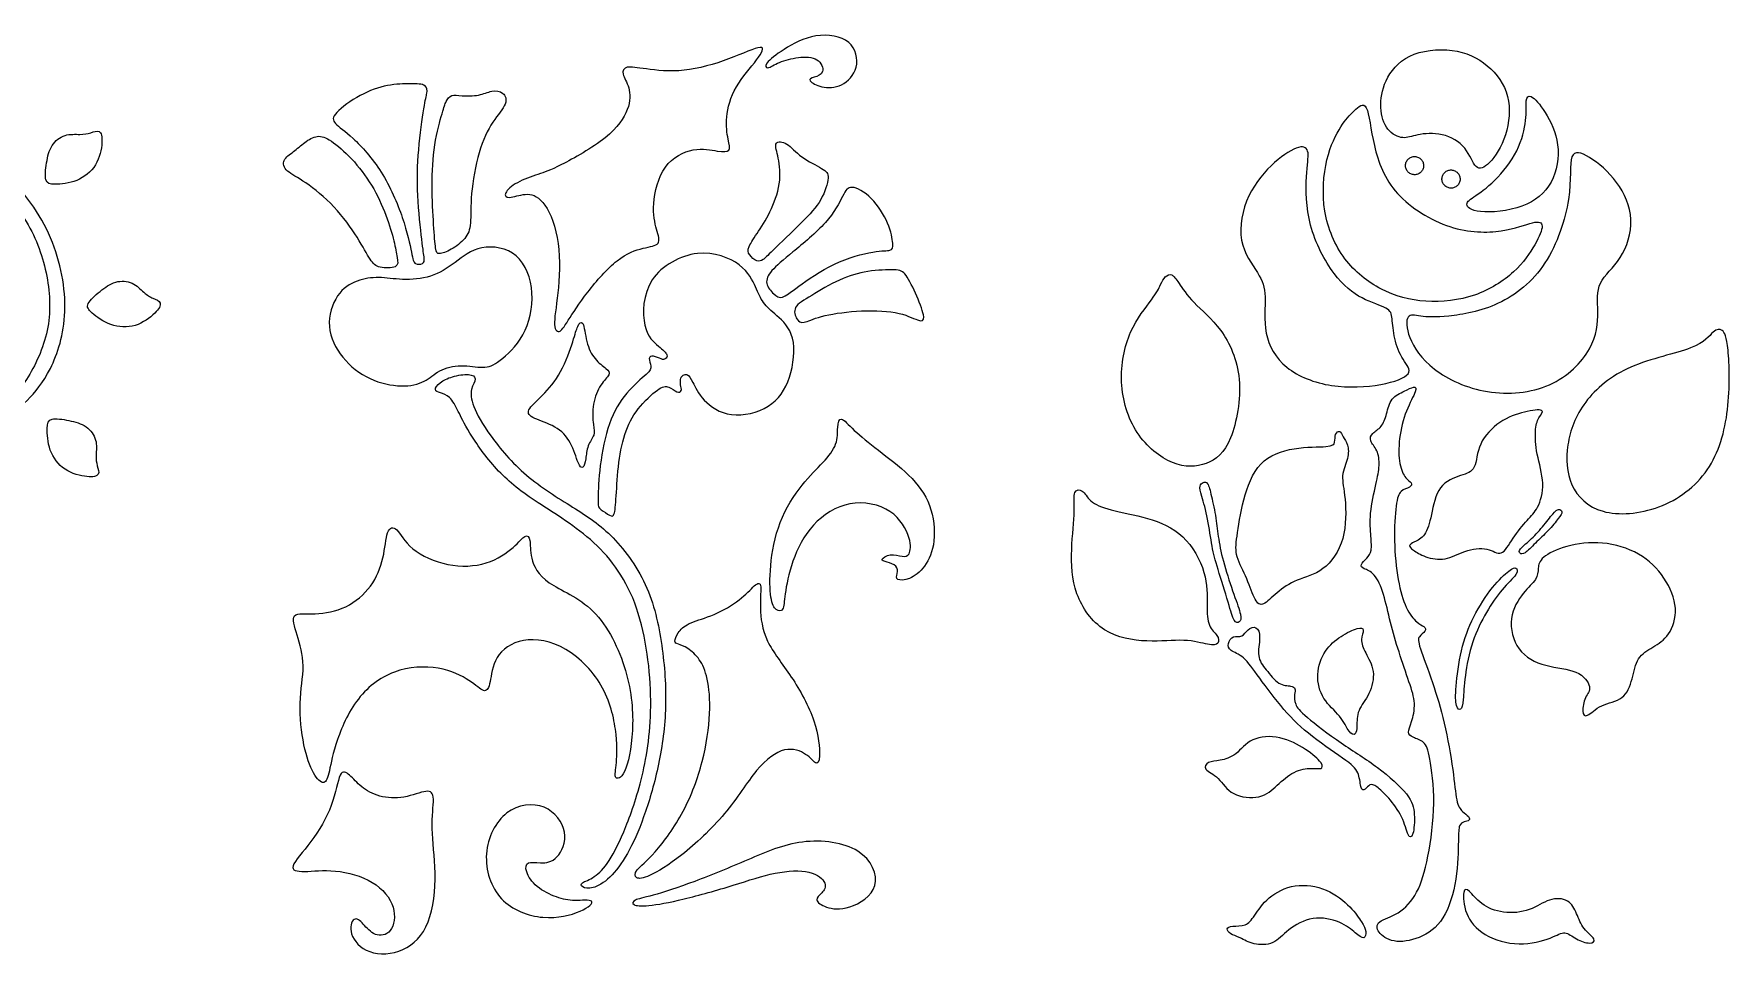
# Model space of a CAD drawing. Header units: millimetres. Extents: x -84 to 83, y -94 to 93.
# Drawn here: x 22 to 81.1, y 60.5 to 92.6 of the extents above; entities that cross this region are included whole.
import ezdxf

# ---------------------------------------------------------------- set-up
doc = ezdxf.new("R2010")
doc.units = ezdxf.units.MM
doc.header["$MEASUREMENT"] = 0
doc.layers.add('Default', color=18, linetype='Continuous')

msp = doc.modelspace()

# ---------------------------------------------------------------- linework, layer by layer
at = {"layer": 'Default', "color": 5}
for points in [[(16.401, 91.176), (16.945, 90.741), (18.408, 89.63), (21.085, 87.858), (22.762, 85.555), (23.255, 82.788), (22.589, 80.755), (21.737, 79.759), (20.962, 79.094), (20.63, 79.172), (20.762, 79.504), (21.593, 80.19), (22.543, 82.015), (22.582, 83.876), (21.973, 85.865), (20.608, 87.553), (18.912, 88.735), (17.209, 90.011), (15.182, 91.731), (14.696, 92.385), (15.146, 92.239), (15.857, 91.61), (16.401, 91.176)], [(48.14, 92.045), (48.437, 92.233), (49.211, 92.66), (50.584, 92.425), (50.786, 91.351), (50.157, 90.71), (49.412, 90.685), (48.936, 90.984), (49.15, 91.064), (49.589, 91.2), (49.363, 91.774), (48.631, 91.792), (47.929, 91.609), (47.52, 91.319), (47.428, 91.532), (47.843, 91.857), (48.14, 92.045)], [(40.38, 88.03), (40.798, 88.241), (42.109, 88.978), (42.787, 89.995), (42.77, 90.747), (42.448, 91.213), (42.592, 91.485), (43.211, 91.366), (44.609, 91.213), (46.262, 91.685), (47.56, 92.311), (47.286, 91.752), (46.371, 90.756), (46.066, 89.638), (46.188, 88.855), (46.29, 88.469), (45.883, 88.469), (45.019, 88.672), (43.871, 88.102), (43.495, 86.557), (43.698, 85.724), (43.871, 85.216), (43.271, 85.155), (42.354, 84.843), (41.215, 83.543), (40.543, 82.494), (40.292, 82.108), (40.05, 82.377), (40.31, 83.632), (40.331, 85.605), (39.721, 86.905), (39.12, 87.057), (38.493, 86.815), (38.331, 87.012), (38.779, 87.416), (39.604, 87.712), (39.963, 87.819), (40.38, 88.03)], [(70.227, 89.066), (70.453, 89.113), (71.099, 89.168), (71.968, 88.663), (72.225, 87.785), (72.697, 87.967), (73.376, 88.986), (73.508, 90.476), (72.722, 91.552), (71.507, 92.142), (69.785, 91.935), (69.023, 90.942), (68.874, 89.99), (69.123, 89.178), (69.744, 88.888), (70.001, 89.02), (70.227, 89.066)], [(35.575, 89.972), (35.519, 89.639), (35.365, 88.523), (35.33, 86.99), (35.523, 85.218), (35.606, 84.715), (35.582, 84.568), (35.239, 84.526), (35.18, 84.816), (34.908, 86.104), (34.152, 87.851), (33.035, 89.073), (32.398, 89.476), (32.378, 89.778), (33.361, 90.503), (34.33, 90.835), (35.16, 90.855), (35.699, 90.828), (35.699, 90.517), (35.631, 90.304), (35.575, 89.972)], [(36.212, 89.803), (36.141, 89.559), (35.913, 88.764), (35.844, 87.288), (35.921, 85.842), (35.988, 85.006), (36.061, 84.883), (36.518, 85.034), (37.064, 85.453), (37.242, 85.901), (37.186, 86.914), (37.471, 88.545), (37.975, 89.575), (38.532, 90.175), (38.374, 90.567), (37.95, 90.631), (37.52, 90.416), (36.856, 90.416), (36.527, 90.492), (36.338, 90.226), (36.283, 90.046), (36.212, 89.803)], [(67.546, 89.34), (67.378, 89.08), (66.988, 88.336), (66.839, 86.369), (67.591, 84.637), (68.922, 83.587), (70.47, 83.164), (72.269, 83.366), (73.683, 84.269), (74.371, 85.297), (74.662, 85.98), (74.353, 86.098), (73.275, 85.645), (71.386, 85.655), (69.282, 86.946), (68.627, 88.708), (68.493, 90.357), (67.994, 89.9), (67.713, 89.601), (67.546, 89.34)], [(73.995, 89.673), (73.974, 89.401), (73.852, 88.662), (73.025, 87.503), (72.172, 86.882), (71.824, 86.675), (72.172, 86.302), (73.993, 86.459), (75.003, 87.329), (75.235, 88.761), (74.672, 89.937), (74.117, 90.541), (73.977, 90.293), (74.015, 89.945), (73.995, 89.673)], [(23.963, 89.138), (23.851, 89.104), (23.626, 89.064), (23.058, 89.117), (22.561, 88.735), (22.414, 88.099), (22.344, 87.392), (22.631, 87.318), (23.508, 87.401), (24.213, 87.962), (24.406, 88.874), (24.293, 89.272), (24.074, 89.173), (23.963, 89.138)], [(34.529, 85.376), (34.47, 85.621), (34.298, 86.231), (33.788, 87.338), (33.072, 88.266), (32.297, 88.928), (31.866, 89.081), (31.416, 88.816), (31.038, 88.467), (30.621, 88.202), (30.733, 87.784), (31.396, 87.486), (32.489, 86.602), (33.322, 85.433), (33.732, 84.638), (33.976, 84.423), (34.711, 84.411), (34.656, 84.76), (34.589, 85.131), (34.529, 85.376)], [(47.764, 85.06), (47.999, 85.288), (48.818, 86.065), (49.481, 86.781), (49.746, 87.674), (49.551, 87.861), (48.694, 88.276), (48.225, 88.833), (47.766, 88.851), (47.916, 88.418), (48.066, 87.507), (47.722, 86.447), (47.229, 85.675), (46.847, 85.125), (46.894, 84.89), (47.196, 84.622), (47.41, 84.702), (47.529, 84.833), (47.764, 85.06)], [(66.345, 87.602), (66.321, 87.165), (66.334, 85.908), (67.307, 84.059), (68.286, 83.3), (69.272, 83.035), (69.333, 82.731), (69.386, 81.972), (69.69, 81.191), (70.145, 80.735), (69.067, 80.318), (67.193, 80.204), (65.501, 80.864), (64.803, 82.139), (64.97, 83.543), (64.742, 84.188), (63.885, 85.293), (64.227, 87.031), (65.254, 88.203), (66.178, 88.76), (66.478, 88.528), (66.369, 88.038), (66.345, 87.602)], [(70.353, 87.784), (70.366, 87.8), (70.391, 87.833), (70.417, 87.89), (70.431, 87.951), (70.433, 88.013), (70.423, 88.075), (70.402, 88.134), (70.369, 88.187), (70.326, 88.233), (70.276, 88.269), (70.219, 88.295), (70.158, 88.309), (70.095, 88.312), (70.034, 88.302), (69.975, 88.28), (69.922, 88.247), (69.876, 88.204), (69.84, 88.154), (69.814, 88.097), (69.8, 88.036), (69.797, 87.974), (69.807, 87.912), (69.829, 87.854), (69.862, 87.8), (69.905, 87.755), (69.955, 87.718), (70.012, 87.692), (70.073, 87.678), (70.135, 87.676), (70.197, 87.686), (70.255, 87.707), (70.309, 87.74), (70.339, 87.769), (70.353, 87.784)], [(71.313, 82.753), (71.78, 82.802), (73.064, 83.023), (74.812, 84.403), (75.654, 86.973), (75.452, 88.608), (76.156, 88.387), (77.242, 87.482), (77.831, 86.132), (77.364, 84.662), (76.42, 83.947), (76.539, 82.953), (76.44, 81.632), (74.968, 80.146), (72.591, 79.93), (70.617, 80.851), (69.818, 82.072), (69.818, 82.871), (70.26, 82.73), (70.845, 82.704), (71.313, 82.753)], [(71.624, 87.316), (71.637, 87.332), (71.662, 87.366), (71.688, 87.422), (71.702, 87.483), (71.704, 87.546), (71.694, 87.607), (71.672, 87.666), (71.64, 87.719), (71.597, 87.765), (71.546, 87.801), (71.489, 87.827), (71.429, 87.842), (71.366, 87.844), (71.305, 87.834), (71.246, 87.812), (71.193, 87.779), (71.147, 87.737), (71.111, 87.686), (71.085, 87.629), (71.07, 87.568), (71.068, 87.506), (71.078, 87.444), (71.1, 87.386), (71.133, 87.333), (71.175, 87.287), (71.226, 87.25), (71.283, 87.224), (71.344, 87.21), (71.406, 87.208), (71.468, 87.218), (71.526, 87.24), (71.579, 87.272), (71.61, 87.301), (71.624, 87.316)], [(48.446, 84.987), (48.796, 85.275), (49.721, 86.035), (50.234, 87.034), (50.41, 87.361), (51.206, 86.945), (51.825, 85.947), (51.957, 85.195), (51.895, 85.001), (51.4, 85.063), (49.862, 84.647), (48.492, 83.693), (48.05, 83.321), (47.785, 83.491), (47.449, 83.886), (47.626, 84.31), (48.097, 84.7), (48.446, 84.987)], [(34.839, 84.03), (35.147, 84.018), (35.853, 84.065), (36.66, 84.598), (37.499, 85.28), (38.948, 85.053), (39.497, 83.579), (39.129, 81.973), (38.151, 81.096), (37.689, 80.906), (36.877, 81.081), (36.065, 80.885), (35.656, 80.439), (34.841, 80.246), (33.671, 80.488), (32.682, 81.256), (32.13, 82.372), (32.515, 83.584), (33.249, 84.023), (34.002, 84.136), (34.53, 84.042), (34.839, 84.03)], [(41.653, 76.426), (41.66, 76.662), (41.682, 77.481), (42.002, 79.103), (42.616, 80.119), (43.451, 80.806), (43.531, 80.973), (43.384, 81.326), (43.564, 81.393), (43.898, 81.226), (43.985, 81.24), (44.132, 81.384), (43.804, 81.664), (43.17, 82.19), (43.226, 84.168), (45.172, 85.211), (46.774, 84.57), (47.174, 83.705), (47.375, 83.208), (47.839, 82.804), (48.585, 82.139), (48.407, 80.516), (47.717, 79.501), (46.216, 79.153), (45.242, 79.815), (44.929, 80.516), (44.772, 80.754), (44.603, 80.691), (44.522, 80.616), (44.515, 80.353), (44.59, 80.133), (44.421, 80.058), (44.115, 80.328), (43.802, 80.294), (42.988, 79.525), (42.545, 78.689), (42.336, 77.505), (42.277, 76.258), (42.214, 75.701), (42.005, 75.841), (41.644, 76.062), (41.647, 76.189), (41.653, 76.426)], [(26.134, 83.371), (26.028, 83.419), (25.833, 83.54), (25.445, 83.958), (24.819, 84.004), (24.287, 83.628), (23.763, 83.146), (23.928, 82.9), (24.638, 82.378), (25.538, 82.327), (26.289, 82.879), (26.47, 83.251), (26.24, 83.323), (26.134, 83.371)], [(49.102, 83.473), (49.381, 83.64), (50.079, 84.067), (51.044, 84.345), (52.099, 84.383), (52.363, 84.293), (52.777, 83.449), (53.094, 82.597), (52.875, 82.544), (52.137, 82.936), (50.63, 82.959), (49.311, 82.748), (48.783, 82.467), (48.58, 82.595), (48.406, 83.07), (48.823, 83.307), (49.102, 83.473)], [(61.263, 83.846), (61.206, 83.726), (61.061, 83.42), (60.123, 82.318), (59.747, 80.446), (60.305, 78.568), (61.721, 77.452), (62.905, 77.508), (63.773, 78.22), (64.206, 80.667), (63.403, 82.394), (62.328, 83.245), (61.862, 83.962), (61.656, 84.252), (61.405, 84.141), (61.321, 83.967), (61.263, 83.846)], [(40.768, 81.859), (40.678, 81.581), (40.386, 80.74), (39.7, 79.945), (39.106, 79.443), (39.335, 79.187), (40.203, 78.935), (40.73, 78.386), (40.964, 77.53), (41.13, 77.406), (41.236, 77.753), (41.263, 78.252), (41.563, 78.619), (41.483, 78.885), (41.433, 79.71), (41.736, 80.397), (42.107, 80.734), (41.979, 80.903), (41.516, 81.222), (41.226, 81.823), (41.145, 82.68), (40.922, 82.41), (40.857, 82.138), (40.768, 81.859)], [(75.603, 76.873), (75.414, 77.291), (75.352, 78.257), (75.912, 79.787), (77.487, 81.112), (80.094, 81.606), (80.545, 82.3), (80.859, 82.325), (81.065, 81.904), (81.14, 79.45), (80.52, 77.257), (78.701, 75.906), (76.491, 75.747), (75.793, 76.454), (75.603, 76.873)], [(37.182, 78.674), (37.399, 78.325), (38.085, 77.349), (39.298, 76.358), (41.472, 75.1), (43.116, 73.01), (43.629, 69.382), (43.268, 66.745), (42.607, 64.848), (42.029, 63.672), (41.516, 63.164), (41.021, 63.003), (41.066, 62.855), (41.433, 62.759), (42.063, 63.125), (42.686, 63.961), (43.245, 65.214), (43.773, 66.982), (44.07, 68.999), (43.942, 71.132), (43.496, 73.33), (42.182, 75.185), (40.835, 76.063), (39.073, 77.14), (37.805, 78.647), (37.234, 79.68), (37.19, 80.225), (37.45, 80.595), (37.196, 80.758), (36.543, 80.655), (36.109, 80.443), (35.909, 80.156), (36.133, 80.077), (36.483, 79.986), (36.785, 79.443), (36.966, 79.023), (37.182, 78.674)], [(68.764, 76.881), (68.701, 76.594), (68.532, 75.823), (68.598, 75.024), (68.631, 74.556), (68.466, 74.319), (68.201, 74.071), (68.312, 73.95), (68.725, 73.823), (69.052, 73.105), (69.261, 72.068), (69.558, 71.074), (69.949, 69.933), (70.173, 69.259), (70.016, 68.565), (69.85, 68.227), (70.016, 68.07), (70.486, 67.94), (70.628, 67.521), (70.874, 65.84), (70.593, 63.786), (70.241, 62.6), (69.573, 61.877), (68.758, 61.673), (68.801, 61.29), (69.326, 60.889), (70.296, 61.024), (71.18, 61.642), (71.624, 63.137), (71.643, 64.634), (71.661, 65.032), (71.835, 65.148), (72.048, 65.161), (72.035, 65.309), (71.777, 65.47), (71.564, 65.774), (71.487, 66.825), (71.166, 68.651), (70.757, 69.975), (70.235, 71.349), (70.235, 71.586), (70.534, 71.776), (70.473, 71.946), (70.215, 72.027), (69.808, 72.536), (69.522, 73.483), (69.379, 74.937), (69.467, 76.292), (69.603, 76.699), (69.99, 76.767), (70.044, 76.95), (69.807, 77.052), (69.569, 77.541), (69.549, 78.471), (69.807, 79.493), (70.227, 80.206), (70.112, 80.321), (69.793, 80.138), (69.264, 79.921), (69.149, 79.324), (68.979, 78.869), (68.62, 78.679), (68.518, 78.408), (68.837, 78.103), (68.911, 77.547), (68.827, 77.169), (68.764, 76.881)], [(74.331, 78.741), (74.318, 78.535), (74.341, 77.981), (74.687, 76.895), (74.417, 75.995), (74.071, 75.698), (73.523, 75.009), (73.145, 74.312), (72.713, 74.724), (71.83, 74.591), (71.2, 74.213), (70.456, 74.339), (70.025, 74.624), (69.892, 74.757), (70.072, 74.87), (70.503, 75.056), (70.702, 75.766), (70.914, 76.906), (71.777, 77.225), (72.275, 77.358), (72.295, 78.317), (73.072, 79.133), (73.968, 79.445), (74.718, 79.531), (74.419, 79.219), (74.344, 78.947), (74.331, 78.741)], [(24.194, 77.536), (24.163, 77.648), (24.133, 77.875), (24.208, 78.441), (23.845, 78.952), (23.216, 79.124), (22.512, 79.222), (22.427, 78.938), (22.476, 78.058), (23.009, 77.332), (23.912, 77.103), (24.314, 77.2), (24.224, 77.423), (24.194, 77.536)], [(48.445, 74.213), (48.597, 74.646), (49.057, 75.553), (50.387, 76.405), (51.993, 76.08), (52.607, 74.933), (52.512, 74.388), (52.294, 74.352), (51.822, 74.497), (51.445, 74.243), (51.713, 74.192), (52.091, 74.062), (52.098, 73.771), (52.004, 73.539), (52.49, 73.54), (53.071, 73.969), (53.442, 74.836), (53.311, 76.216), (52.548, 77.233), (51.372, 78.104), (50.515, 78.794), (50.079, 79.322), (49.985, 78.908), (50.021, 78.291), (49.535, 77.659), (48.781, 76.969), (47.907, 75.606), (47.618, 73.979), (47.648, 72.832), (47.854, 72.462), (48.13, 72.462), (48.142, 72.955), (48.292, 73.78), (48.445, 74.213)], [(65.322, 73.109), (65.515, 73.273), (65.972, 73.595), (66.955, 73.797), (67.745, 74.925), (67.721, 76.519), (67.527, 77.204), (67.826, 77.809), (67.81, 78.293), (67.608, 78.551), (67.527, 78.793), (67.326, 78.656), (67.358, 78.333), (67.221, 78.172), (65.915, 78.212), (64.625, 77.753), (64.117, 76.342), (63.9, 74.947), (63.851, 74.4), (64.297, 73.597), (64.558, 72.779), (64.818, 72.615), (65.13, 72.946), (65.322, 73.109)], [(62.704, 76.462), (62.757, 76.27), (62.921, 75.697), (63.049, 74.675), (63.224, 74.044), (63.66, 72.656), (63.818, 72.063), (64.027, 72.057), (64.1, 72.283), (63.835, 72.989), (63.451, 74.136), (63.266, 75.004), (63.211, 75.691), (63.025, 76.523), (62.911, 76.993), (62.742, 76.965), (62.6, 76.851), (62.65, 76.655), (62.704, 76.462)], [(58.165, 74.62), (58.147, 74.111), (58.187, 73.047), (59.208, 71.635), (60.833, 71.356), (62.148, 71.524), (62.988, 71.268), (63.317, 71.305), (63.28, 71.633), (62.915, 71.904), (62.864, 72.634), (62.915, 73.772), (62.112, 75.213), (60.827, 75.752), (59.419, 75.99), (58.755, 76.285), (58.561, 76.741), (58.192, 76.689), (58.295, 76.099), (58.183, 75.128), (58.165, 74.62)], [(74.932, 75.855), (74.84, 75.747), (74.588, 75.405), (74.129, 74.918), (73.734, 74.61), (73.772, 74.475), (73.934, 74.432), (74.312, 74.837), (74.788, 75.269), (75.166, 75.739), (75.301, 75.945), (75.139, 76.053), (75.024, 75.963), (74.932, 75.855)], [(32.568, 67.997), (32.73, 68.467), (33.25, 69.627), (34.711, 70.572), (36.366, 70.539), (37.337, 69.957), (37.726, 69.583), (37.902, 69.901), (37.987, 70.896), (38.943, 71.614), (40.56, 71.341), (41.991, 69.831), (42.345, 68.062), (42.29, 66.98), (42.187, 66.611), (42.58, 66.626), (42.934, 68.215), (42.777, 70.361), (41.6, 72.748), (39.713, 73.413), (39.246, 74.366), (39.327, 75.013), (39.111, 75.175), (38.797, 74.726), (37.826, 74.052), (36.415, 73.98), (35.028, 74.609), (34.624, 75.462), (34.265, 75.354), (34.211, 74.321), (33.797, 73.304), (32.897, 72.534), (31.747, 72.318), (30.882, 72.465), (31.159, 71.687), (31.468, 70.587), (31.184, 69.324), (31.373, 67.708), (31.717, 66.745), (32.13, 66.359), (32.276, 66.806), (32.406, 67.527), (32.568, 67.997)], [(75.427, 74.725), (75.79, 74.826), (76.662, 74.94), (78.003, 74.533), (78.879, 73.664), (79.339, 72.543), (79.011, 71.578), (78.422, 71.21), (77.85, 70.882), (77.727, 70.105), (77.438, 69.354), (76.585, 69.243), (76.088, 68.723), (75.939, 68.924), (76.043, 69.502), (76.34, 69.777), (75.865, 70.444), (74.656, 70.504), (73.639, 71.038), (73.357, 72.264), (73.914, 73.169), (74.411, 73.577), (74.418, 73.974), (74.485, 74.338), (75.065, 74.625), (75.427, 74.725)], [(73.402, 73.865), (73.264, 73.759), (72.843, 73.381), (72.13, 72.274), (71.713, 71.137), (71.529, 69.733), (71.551, 69.101), (71.74, 68.976), (71.821, 69.311), (71.848, 70.149), (72.101, 71.442), (72.619, 72.466), (73.154, 73.259), (73.762, 73.795), (73.667, 74.018), (73.539, 73.972), (73.402, 73.865)], [(45.455, 70.106), (45.521, 69.803), (45.607, 68.991), (45.343, 67.227), (44.697, 65.47), (43.57, 63.902), (42.895, 63.425), (42.941, 63.128), (43.338, 63.161), (44.483, 63.836), (46.173, 65.395), (47.177, 67.071), (48.19, 67.808), (48.973, 67.495), (49.249, 67.099), (49.415, 67.237), (49.309, 68.609), (48.399, 70.252), (47.427, 71.419), (47.262, 72.639), (47.382, 73.548), (47.088, 73.374), (46.555, 72.776), (45.549, 72.259), (44.749, 72.058), (44.407, 71.715), (44.287, 71.378), (44.417, 71.334), (44.76, 71.215), (45.213, 70.811), (45.389, 70.409), (45.455, 70.106)], [(64.716, 70.136), (64.95, 69.812), (65.565, 68.99), (66.471, 68.111), (67.912, 67.168), (68.197, 66.829), (68.237, 66.218), (68.387, 66.232), (68.556, 66.469), (68.76, 66.402), (69.201, 65.994), (69.723, 65.316), (69.879, 64.556), (70.083, 64.583), (70.137, 65.431), (70.001, 66.028), (68.848, 67.06), (67.572, 67.84), (66.198, 68.883), (65.927, 69.222), (65.927, 69.595), (65.974, 69.778), (65.845, 69.88), (65.384, 69.866), (64.922, 70.457), (64.599, 70.864), (64.769, 71.603), (64.619, 71.976), (64.28, 71.848), (64.124, 71.542), (63.785, 71.637), (63.581, 71.339), (63.649, 71.081), (64.158, 70.932), (64.481, 70.459), (64.716, 70.136)], [(67.552, 71.588), (67.349, 71.455), (66.964, 71.137), (66.653, 70.274), (66.88, 69.367), (67.566, 68.828), (67.841, 68.183), (68.079, 68.142), (68.112, 68.43), (68.099, 69.013), (68.572, 69.549), (68.769, 70.404), (68.375, 71.042), (68.204, 71.504), (68.393, 71.847), (68.183, 71.933), (67.755, 71.72), (67.552, 71.588)], [(66.509, 66.993), (66.346, 66.989), (65.904, 66.926), (65.321, 66.398), (64.784, 65.906), (63.693, 66.016), (63.301, 66.71), (62.714, 66.961), (62.9, 67.237), (63.312, 67.247), (63.904, 67.423), (64.382, 68.086), (65.437, 68.151), (66.366, 67.659), (66.954, 67.146), (66.884, 66.945), (66.673, 66.996), (66.509, 66.993)], [(33.413, 66.353), (33.581, 66.217), (33.996, 65.979), (34.889, 65.924), (35.757, 66.29), (35.974, 66.061), (35.8, 64.964), (36.04, 63.41), (35.852, 61.475), (34.913, 60.536), (33.578, 60.464), (32.915, 61.247), (33.126, 61.88), (33.458, 61.597), (33.849, 61.115), (34.482, 61.199), (34.66, 62.156), (33.897, 63.115), (32.436, 63.507), (31.333, 63.356), (30.779, 63.471), (31.657, 64.371), (32.456, 65.713), (32.632, 67.003), (32.985, 66.792), (33.244, 66.488), (33.413, 66.353)], [(39.531, 62.875), (39.722, 62.717), (40.237, 62.468), (40.797, 62.353), (41.641, 62.459), (41.179, 61.997), (39.775, 61.642), (38.105, 62.255), (37.527, 64.041), (38.354, 65.685), (39.891, 65.844), (40.682, 64.752), (40.251, 63.757), (39.624, 63.668), (39.153, 63.774), (39.091, 63.419), (39.34, 63.034), (39.531, 62.875)], [(45.023, 63.055), (45.603, 63.272), (46.884, 63.804), (48.709, 64.611), (50.976, 64.313), (51.617, 62.787), (50.353, 62.019), (49.549, 62.129), (49.166, 62.421), (49.458, 62.631), (49.686, 62.969), (49.12, 63.471), (47.842, 63.407), (46.446, 62.932), (44.538, 62.388), (43.3, 62.171), (42.813, 62.219), (42.874, 62.422), (43.401, 62.503), (44.442, 62.839), (45.023, 63.055)], [(67.861, 62.163), (67.661, 62.369), (67.093, 62.838), (65.92, 63.007), (64.966, 62.512), (64.513, 61.818), (64.247, 61.472), (63.727, 61.523), (63.533, 61.41), (63.671, 61.217), (64.018, 61.115), (64.472, 60.834), (65.226, 60.834), (65.655, 61.37), (66.558, 61.88), (67.572, 61.665), (68.082, 61.232), (68.378, 61.002), (68.455, 61.319), (68.292, 61.599), (68.06, 61.956), (67.861, 62.163)], [(72.46, 62.283), (72.658, 62.136), (73.186, 61.907), (74.173, 62.01), (74.805, 62.49), (75.522, 62.45), (75.768, 61.936), (75.98, 61.379), (76.485, 61.018), (76.272, 60.846), (75.728, 61.029), (75.349, 61.362), (74.982, 61.092), (73.777, 60.76), (72.458, 61.144), (71.838, 61.918), (71.792, 62.825), (71.993, 62.785), (72.261, 62.429), (72.46, 62.283)]]:
    msp.add_open_spline(points, degree=3, dxfattribs=at)

doc.saveas('drawing.dxf')
